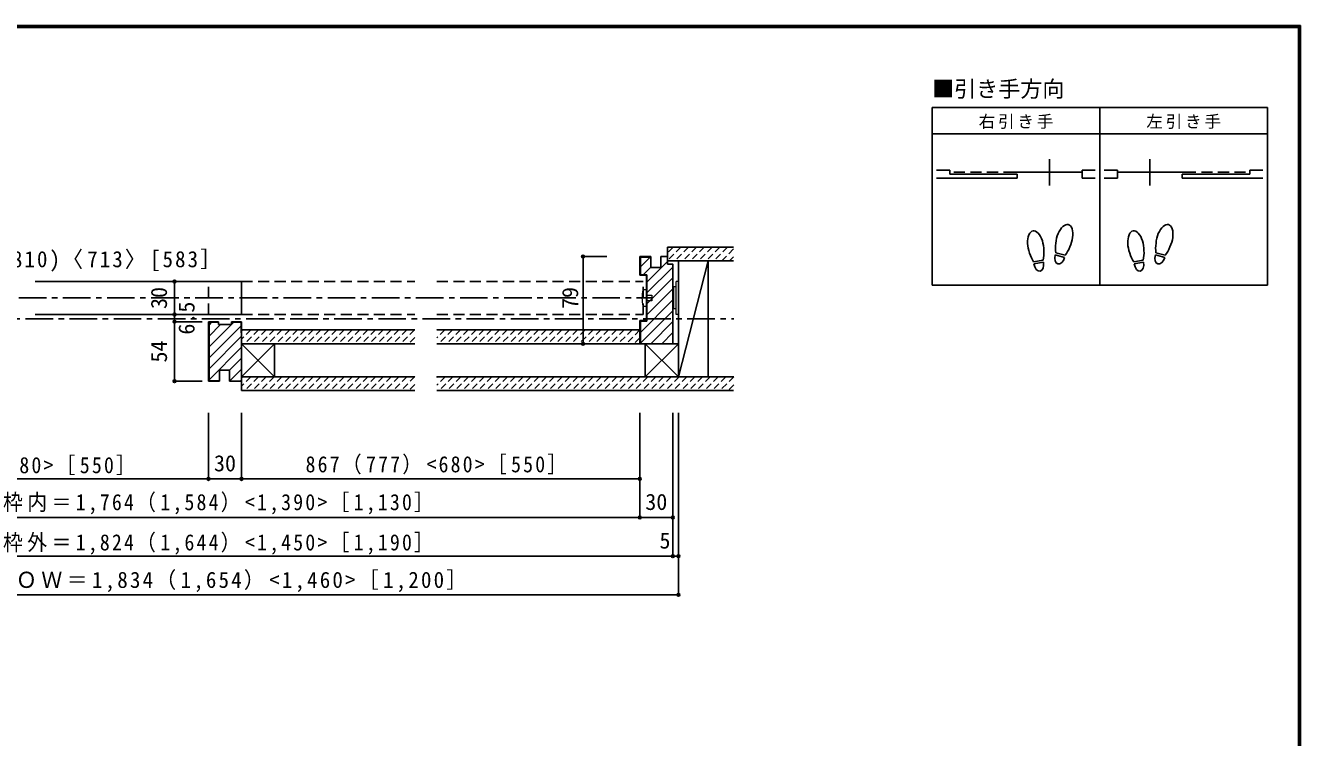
# Model space of a CAD drawing. Units: millimetres at full size, sheet at 1:5. Extents: x -973 to 977, y -718 to 696.
# Drawn here: x -179 to 977, y 51 to 696 of the extents above; entities that cross this region are included whole.
import ezdxf
from ezdxf.enums import TextEntityAlignment as Align

# ---------------------------------------------------------------- set-up
doc = ezdxf.new("R2010")
doc.units = ezdxf.units.MM
doc.header["$LTSCALE"] = 5
doc.header["$PDMODE"] = 32
doc.header["$PDSIZE"] = 2.5
for name, pattern in [('CHAIN1', [8, 5, -1, 1, -1]), ('DASHED1', [1.8, 1.2, -0.6]), ('DASHED2', [3, 2, -1])]:
    doc.linetypes.add(name, pattern=pattern)
for name, color, linetype in [('0-1_通り芯', 4, 'CHAIN1'), ('0-2_柱', 7, 'Continuous'), ('0-3_仕上げ', 2, 'Continuous'), ('0-4_枠', 3, 'Continuous'), ('0-6_扉', 2, 'Continuous'), ('0-8_戸当り', 3, 'Continuous'), ('0-A_文字', 7, 'Continuous'), ('0-B_寸法', 7, 'Continuous'), ('0-C_ハッチ', 4, 'DASHED1'), ('F-1_枠', 6, 'Continuous')]:
    doc.layers.add(name, color=color, linetype=linetype)
doc.layers.add('0-7_金物', color=7, linetype='Continuous', lineweight=18)
doc.styles.add('ＭＳ ゴシック', font='')
doc.styles.get('ＭＳ ゴシック').set_extended_font_data('MS Gothic')

msp = doc.modelspace()

# ---------------------------------------------------------------- linework, layer by layer
at = {"layer": '0-1_通り芯'}
for p, q in [((-385.283, 449), (388.673, 449)), ((-459.276, 430), (462.799, 430))]:
    msp.add_line(p, q, dxfattribs=at)
at = {"layer": '0-2_柱'}
for p, q in [((412.673, 482.5), (412.673, 377.5)), ((412.673, 377.5), (439.673, 482.5)), ((46.653, 407.5), (16.653, 377.5)), ((16.653, 407.5), (46.653, 377.5)), ((382.673, 407.5), (412.673, 377.5)), ((412.673, 407.5), (382.673, 377.5))]:
    msp.add_line(p, q, dxfattribs=at)
for points in [[(412.673, 377.5), (439.673, 377.5), (439.673, 482.5), (412.673, 482.5)], [(412.673, 407.5), (382.673, 407.5), (382.673, 377.5), (412.673, 377.5)]]:
    msp.add_lwpolyline(points, dxfattribs=at)
msp.add_lwpolyline([(16.653, 407.5), (46.653, 407.5), (46.653, 377.5), (16.653, 377.5)], close=True, dxfattribs=at)
at = {"layer": '0-3_仕上げ'}
for p, q in [((402.673, 495), (462.768, 495)), ((402.673, 495), (402.673, 482.5)), ((402.673, 482.5), (462.749, 482.5)), ((16.653, 420), (16.653, 407.5)), ((16.653, 420), (173.663, 420)), ((193.663, 420), (377.673, 420)), ((16.653, 407.5), (173.663, 407.5)), ((193.663, 407.5), (377.673, 407.5)), ((16.653, 377.5), (16.653, 365)), ((16.653, 377.5), (173.663, 377.5)), ((193.663, 377.5), (462.799, 377.5)), ((16.653, 365), (173.663, 365)), ((193.663, 365), (462.597, 365))]:
    msp.add_line(p, q, dxfattribs=at)
at = {"layer": '0-4_枠'}
for p, q in [((387.673, 486.5), (377.673, 486.5)), ((377.673, 469.5), (377.673, 486.5)), ((387.673, 486), (378.173, 486)), ((378.173, 470), (378.173, 486)), ((387.673, 476.5), (387.673, 486.5)), ((396.673, 486.5), (402.673, 486.5)), ((396.673, 476.5), (396.673, 486.5)), ((402.673, 479.5), (402.673, 486.5)), ((387.673, 476.5), (396.673, 476.5)), ((383.673, 469.5), (377.673, 469.5)), ((384.173, 470), (378.173, 470)), ((383.673, 469.5), (383.673, 428.5)), ((384.173, 470), (384.173, 428)), ((377.673, 407.5), (377.673, 428.5)), ((377.673, 428.5), (383.673, 428.5)), ((378.173, 407.5), (378.173, 428)), ((378.173, 428), (384.173, 428)), ((-13.347, 427.5), (-13.347, 373.5)), ((-4.347, 427.5), (-13.347, 427.5)), ((-12.847, 427), (-12.847, 374)), ((-4.347, 427), (-12.847, 427)), ((-4.347, 425), (-4.347, 427.5)), ((-4.347, 425), (7.653, 425)), ((7.653, 427.5), (16.653, 427.5)), ((7.653, 425), (7.653, 427.5)), ((7.653, 427), (16.153, 427)), ((16.153, 417.5), (16.153, 427)), ((16.153, 417.5), (16.653, 417.5)), ((16.653, 427.5), (16.653, 373.5)), ((-3.347, 383.5), (5.653, 383.5)), ((-3.347, 373.5), (-3.347, 383.5)), ((5.653, 373.5), (5.653, 383.5)), ((-3.347, 373.5), (-13.347, 373.5)), ((-3.347, 374), (-12.847, 374)), ((5.653, 373.5), (16.653, 373.5))]:
    msp.add_line(p, q, dxfattribs=at)
msp.add_lwpolyline([(402.673, 479.5), (407.673, 479.5), (407.673, 407.5), (377.673, 407.5)], dxfattribs=at)
at = {"layer": '0-6_扉', "color": 6}
for p, q in [((-170.357, 464), (16.653, 464)), ((16.653, 434), (16.653, 464)), ((-170.357, 434), (16.653, 434))]:
    msp.add_line(p, q, dxfattribs=at)
at = {"layer": '0-6_扉', "linetype": 'DASHED2'}
for p, q in [((-13.347, 434), (-13.347, 464)), ((16.653, 464), (173.663, 464)), ((193.663, 464), (380.673, 464)), ((380.673, 434), (380.673, 464)), ((16.653, 434), (173.663, 434)), ((193.663, 434), (380.673, 434))]:
    msp.add_line(p, q, dxfattribs=at)
at = {"layer": '0-7_金物'}
for p, q in [((412.673, 464), (410.673, 464)), ((410.673, 434), (410.673, 464)), ((412.673, 434), (412.673, 464)), ((383.673, 456.5), (380.673, 456.5)), ((383.673, 441.5), (383.673, 456.5)), ((383.673, 451.5), (388.673, 451.5)), ((388.673, 451.5), (388.673, 446.5)), ((408.674, 458), (407.674, 458)), ((408.674, 439), (408.674, 459)), ((410.673, 459), (408.674, 459)), ((380.673, 441.5), (383.673, 441.5)), ((388.673, 446.5), (383.673, 446.5)), ((408.674, 440), (407.674, 440)), ((410.673, 439), (408.674, 439)), ((412.673, 434), (410.673, 434))]:
    msp.add_line(p, q, dxfattribs=at)
msp.add_arc((408.298, 449), 28.625, 164.81071, 195.18929, dxfattribs=at)
at = {"layer": '0-8_戸当り'}
for p, q in [((749.239, 550.854), (749.239, 574.854)), ((840.039, 550.854), (840.039, 574.854)), ((762.732, 485.706), (754.251, 487.978)), ((763.275, 487.735), (754.795, 490.007)), ((853.532, 485.706), (845.051, 487.978)), ((854.075, 487.735), (845.595, 490.007)), ((743.264, 483.378), (734.618, 481.853)), ((743.629, 481.31), (734.983, 479.785)), ((834.064, 483.378), (825.418, 481.853)), ((834.429, 481.31), (825.783, 479.785))]:
    msp.add_line(p, q, dxfattribs=at)
at = {"layer": '0-8_戸当り', "color": 2}
for p, q in [((658.639, 564.654), (646.639, 564.654)), ((646.639, 557.454), (719.839, 557.454)), ((658.639, 561.054), (658.639, 564.654)), ((658.639, 561.054), (719.839, 561.054)), ((717.439, 562.854), (778.639, 562.854)), ((719.839, 557.454), (719.839, 561.054)), ((778.639, 557.454), (778.639, 564.654)), ((778.639, 564.654), (790.639, 564.654)), ((778.639, 557.454), (790.639, 557.454)), ((810.639, 564.654), (798.639, 564.654)), ((810.639, 557.454), (798.639, 557.454)), ((810.639, 557.454), (810.639, 564.654)), ((871.839, 562.854), (810.639, 562.854)), ((869.439, 557.454), (869.439, 561.054)), ((930.639, 561.054), (869.439, 561.054)), ((942.639, 557.454), (869.439, 557.454)), ((930.639, 561.054), (930.639, 564.654)), ((930.639, 564.654), (942.639, 564.654))]:
    msp.add_line(p, q, dxfattribs=at)
at = {"layer": '0-8_戸当り', "color": 2, "linetype": 'DASHED2'}
for p, q in [((717.439, 562.854), (658.639, 562.854)), ((871.839, 562.854), (930.639, 562.854))]:
    msp.add_line(p, q, dxfattribs=at)
at = {"layer": '0-8_戸当り'}
for centre, major_axis, ratio, start_param, end_param in [((736.603, 495.877), (-2.445, 13.867), 0.5, 4.34059143, 8.22577918), ((762.52, 501.878), (3.644, 13.601), 0.5, 4.34059143, 8.22577918), ((827.403, 495.877), (-2.445, 13.867), 0.5, 4.34059143, 8.22577918), ((853.32, 501.878), (3.644, 13.601), 0.5, 4.34059143, 8.22577918), ((762.416, 501.489), (4.416, 16.48), 0.4, 1.85063327, 2.44287679), ((853.216, 501.489), (4.416, 16.48), 0.4, 1.85063327, 2.44287679), ((736.673, 495.481), (-2.963, 16.802), 0.4, 1.85063327, 2.44287679), ((736.673, 495.481), (-2.963, 16.802), 0.4, 3.84030852, 4.43255203), ((758.492, 486.842), (1.894, 7.067), 0.6, 1.57079633, 4.71238898), ((762.416, 501.489), (4.416, 16.48), 0.4, 3.84030852, 4.43255203), ((827.473, 495.481), (-2.963, 16.802), 0.4, 1.85063327, 2.44287679), ((827.473, 495.481), (-2.963, 16.802), 0.4, 3.84030852, 4.43255203), ((849.292, 486.842), (1.894, 7.067), 0.6, 1.57079633, 4.71238898), ((853.216, 501.489), (4.416, 16.48), 0.4, 3.84030852, 4.43255203), ((739.306, 480.548), (-1.27, 7.205), 0.6, 1.57079633, 4.71238898), ((830.106, 480.548), (-1.27, 7.205), 0.6, 1.57079633, 4.71238898)]:
    msp.add_ellipse(centre, major_axis=major_axis, ratio=ratio, start_param=start_param, end_param=end_param, dxfattribs=at)
at = {"layer": '0-A_文字', "color": 3}
for p, q in [((946.639, 621.667), (642.639, 621.667)), ((642.639, 621.667), (642.639, 460.667)), ((794.639, 621.667), (794.639, 460.667)), ((946.639, 621.667), (946.639, 460.667)), ((642.639, 597.667), (946.639, 597.667)), ((946.639, 460.667), (642.639, 460.667))]:
    msp.add_line(p, q, dxfattribs=at)
at = {"layer": '0-B_寸法', "color": 4}
for p, q in [((326.195, 486.5), (347.673, 486.5)), ((326.195, 486.5), (326.195, 407.5)), ((-44.052, 464), (-44.052, 434)), ((-19.005, 464), (-44.052, 464)), ((-44.052, 427.5), (-44.052, 434)), ((-19.005, 434), (-44.052, 434)), ((-44.052, 373.5), (-44.052, 427.5)), ((-19.005, 427.5), (-44.052, 427.5)), ((347.673, 407.5), (326.195, 407.5)), ((-44.052, 373.5), (-19.005, 373.5)), ((-13.347, 345), (-13.347, 285)), ((16.653, 345), (16.653, 285)), ((377.673, 250), (377.673, 345)), ((407.673, 215), (407.673, 345)), ((412.673, 180), (412.673, 345)), ((-374.276, 285), (377.673, 285)), ((-404.276, 250), (407.673, 250)), ((-409.276, 215), (412.673, 215)), ((412.673, 180), (-409.276, 180))]:
    msp.add_line(p, q, dxfattribs=at)
at = {"layer": '0-B_寸法'}
for p in [(326.195, 486.5), (-44.052, 464), (-44.052, 434), (-44.052, 427.5), (326.195, 407.5), (-44.052, 373.5), (-13.347, 285), (16.653, 285), (377.673, 285), (377.673, 250), (407.673, 250), (407.673, 215), (412.673, 215), (412.673, 180)]:
    msp.add_point(p, dxfattribs=at)
at = {"layer": '0-C_ハッチ', "linetype": 'Continuous'}
for p, q in [((378.173, 477.21), (386.964, 486)), ((396.673, 485.81), (397.363, 486.5)), ((380.863, 470), (387.673, 476.81)), ((384.173, 463.411), (402.673, 481.911)), ((384.173, 453.511), (407.673, 477.011)), ((384.173, 443.612), (407.673, 467.112)), ((384.173, 433.712), (407.673, 457.212)), ((378.173, 417.813), (407.673, 447.313)), ((378.173, 407.913), (407.673, 437.413)), ((-12.847, 424.376), (-10.223, 427)), ((-12.847, 414.477), (-2.324, 425)), ((-12.847, 404.577), (7.576, 425)), ((-12.847, 394.678), (16.153, 423.678)), ((7.653, 425.077), (9.576, 427)), ((387.66, 407.5), (407.673, 427.514)), ((397.559, 407.5), (407.673, 417.614)), ((-12.847, 384.778), (16.653, 414.278)), ((407.459, 407.5), (407.673, 407.715)), ((-12.847, 374.879), (16.653, 404.379)), ((5.653, 383.479), (16.653, 394.479)), ((5.653, 373.58), (16.653, 384.58)), ((-3.826, 374), (-3.347, 374.479)), ((15.473, 373.5), (16.653, 374.68))]:
    msp.add_line(p, q, dxfattribs=at)
at = {"layer": '0-C_ハッチ'}
for p, q in [((407.838, 495), (402.681, 489.843)), ((414.909, 495), (402.691, 482.782)), ((421.98, 495), (409.48, 482.5)), ((429.051, 495), (416.551, 482.5)), ((436.123, 495), (423.623, 482.5)), ((443.194, 495), (430.694, 482.5)), ((450.265, 495), (437.765, 482.5)), ((457.336, 495), (444.836, 482.5)), ((462.768, 493.361), (451.907, 482.5)), ((462.768, 486.29), (458.978, 482.5)), ((24.968, 420), (16.653, 411.684)), ((17.897, 420), (16.653, 418.756)), ((32.04, 420), (19.54, 407.5)), ((39.111, 420), (26.611, 407.5)), ((46.182, 420), (33.682, 407.5)), ((53.253, 420), (40.753, 407.5)), ((60.324, 420), (47.824, 407.5)), ((67.395, 420), (54.895, 407.5)), ((74.466, 420), (61.966, 407.5)), ((81.537, 420), (69.037, 407.5)), ((88.608, 420), (76.108, 407.5)), ((95.679, 420), (83.179, 407.5)), ((102.75, 420), (90.25, 407.5)), ((109.821, 420), (97.321, 407.5)), ((116.892, 420), (104.392, 407.5)), ((123.963, 420), (111.463, 407.5)), ((131.034, 420), (118.534, 407.5)), ((138.106, 420), (125.606, 407.5)), ((145.177, 420), (132.677, 407.5)), ((152.248, 420), (139.748, 407.5)), ((159.319, 420), (146.819, 407.5)), ((166.39, 420), (153.89, 407.5)), ((173.461, 420), (160.961, 407.5)), ((193.857, 420), (193.663, 419.806)), ((200.928, 420), (193.663, 412.735)), ((207.999, 420), (195.499, 407.5)), ((215.07, 420), (202.57, 407.5)), ((222.141, 420), (209.641, 407.5)), ((229.212, 420), (216.712, 407.5)), ((236.283, 420), (223.783, 407.5)), ((243.354, 420), (230.854, 407.5)), ((250.425, 420), (237.925, 407.5)), ((257.496, 420), (244.996, 407.5)), ((264.568, 420), (252.068, 407.5)), ((271.639, 420), (259.139, 407.5)), ((278.71, 420), (266.21, 407.5)), ((285.781, 420), (273.281, 407.5)), ((292.852, 420), (280.352, 407.5)), ((299.923, 420), (287.423, 407.5)), ((306.994, 420), (294.494, 407.5)), ((314.065, 420), (301.565, 407.5)), ((321.136, 420), (308.636, 407.5)), ((328.207, 420), (315.707, 407.5)), ((335.278, 420), (322.778, 407.5)), ((342.349, 420), (329.849, 407.5)), ((349.42, 420), (336.92, 407.5)), ((356.491, 420), (343.991, 407.5)), ((363.562, 420), (351.062, 407.5)), ((370.634, 420), (358.134, 407.5)), ((377.673, 419.969), (365.205, 407.5)), ((173.663, 413.131), (168.032, 407.5)), ((377.673, 412.898), (372.276, 407.5)), ((24.968, 377.5), (16.653, 369.184)), ((17.897, 377.5), (16.653, 376.256)), ((32.04, 377.5), (19.54, 365)), ((39.111, 377.5), (26.611, 365)), ((46.182, 377.5), (33.682, 365)), ((53.253, 377.5), (40.753, 365)), ((60.324, 377.5), (47.824, 365)), ((67.395, 377.5), (54.895, 365)), ((74.466, 377.5), (61.966, 365)), ((81.537, 377.5), (69.037, 365)), ((88.608, 377.5), (76.108, 365)), ((95.679, 377.5), (83.179, 365)), ((102.75, 377.5), (90.25, 365)), ((109.821, 377.5), (97.321, 365)), ((116.892, 377.5), (104.392, 365)), ((123.963, 377.5), (111.463, 365)), ((131.034, 377.5), (118.534, 365)), ((138.106, 377.5), (125.606, 365)), ((145.177, 377.5), (132.677, 365)), ((152.248, 377.5), (139.748, 365)), ((159.319, 377.5), (146.819, 365)), ((166.39, 377.5), (153.89, 365)), ((166.39, 377.5), (153.89, 365)), ((173.663, 377.702), (160.961, 365)), ((173.663, 370.631), (168.032, 365)), ((201.2, 377.5), (193.663, 369.962)), ((194.129, 377.5), (193.663, 377.033)), ((208.271, 377.5), (195.771, 365)), ((215.342, 377.5), (202.842, 365)), ((222.414, 377.5), (209.914, 365)), ((229.485, 377.5), (216.985, 365)), ((236.556, 377.5), (224.056, 365)), ((243.627, 377.5), (231.127, 365)), ((250.698, 377.5), (238.198, 365)), ((257.769, 377.5), (245.269, 365)), ((264.84, 377.5), (252.34, 365)), ((271.911, 377.5), (259.411, 365)), ((278.982, 377.5), (266.482, 365)), ((286.053, 377.5), (273.553, 365)), ((293.124, 377.5), (280.624, 365)), ((300.195, 377.5), (287.695, 365)), ((307.266, 377.5), (294.766, 365)), ((314.337, 377.5), (301.837, 365)), ((321.408, 377.5), (308.908, 365)), ((328.48, 377.5), (315.98, 365)), ((335.551, 377.5), (323.051, 365)), ((342.622, 377.5), (330.122, 365)), ((349.693, 377.5), (337.193, 365)), ((356.764, 377.5), (344.264, 365)), ((363.835, 377.5), (351.335, 365)), ((370.906, 377.5), (358.406, 365)), ((377.977, 377.5), (365.477, 365)), ((385.048, 377.5), (372.548, 365)), ((392.119, 377.5), (379.619, 365)), ((399.19, 377.5), (386.69, 365)), ((406.261, 377.5), (393.761, 365)), ((413.332, 377.5), (400.832, 365)), ((420.403, 377.5), (407.903, 365)), ((427.475, 377.5), (414.975, 365)), ((434.546, 377.5), (422.046, 365)), ((441.617, 377.5), (429.117, 365)), ((448.688, 377.5), (436.188, 365)), ((455.759, 377.5), (443.259, 365)), ((462.799, 377.469), (450.33, 365)), ((462.799, 370.398), (457.401, 365))]:
    msp.add_line(p, q, dxfattribs=at)
at = {"layer": 'F-1_枠'}
for p, q in [((-973.347, 695.833), (976.653, 695.833)), ((-973.347, 695), (976.653, 695)), ((-973.347, 694.167), (976.653, 694.167)), ((974.986, 695.833), (974.986, -700.833)), ((975.82, 695.833), (975.82, -700.833)), ((976.653, 695.833), (976.653, -700.833))]:
    msp.add_line(p, q, dxfattribs=at)

# ---------------------------------------------------------------- texts
at = {"layer": '0-A_文字', "style": 'ＭＳ ゴシック'}
msp.add_text('■引き手方向', height=14.66, dxfattribs=at).set_placement((642.639, 626.667), align=Align.BOTTOM_LEFT)
at = {"layer": '0-A_文字', "char_height": 11, "attachment_point": 7, "style": 'ＭＳ ゴシック'}
for s, insert in [('\\T1.17;右引き手', (684.889, 602.167)), ('\\T1.17;左引き手', (836.889, 602.167))]:
    msp.add_mtext(s, dxfattribs=dict(at, insert=insert))
at = {"layer": '0-B_寸法', "style": 'ＭＳ ゴシック'}
for s, p in [('30', (-46.552, 439)), ('79', (326.211, 439)), ('6.5', (-21.552, 415.75)), ('54', (-46.552, 390.5))]:
    msp.add_text(s, height=14.66, rotation=90, dxfattribs=at).set_placement(p, align=Align.BOTTOM_LEFT)
for s, p in [('30', (-8.347, 287.5)), ('30', (382.674, 252.5)), ('5', (395.519, 217.5))]:
    msp.add_text(s, height=14.66, dxfattribs=at).set_placement(p, align=Align.BOTTOM_LEFT)
at = {"layer": '0-B_寸法', "char_height": 14.66, "attachment_point": 7, "style": 'ＭＳ ゴシック'}
for s, insert in [('\\T1.2;\\W0.95;ＤＷ＝900（810)〈713〉[583］', (-316.829, 472.905)), ('\\T1.22;\\W0.9;867（777）<680>［550］', (-316.312, 288.31)), ('\\T1.22;\\W0.9;867（777）<680>［550］', (74.663, 289.089)), ('\\T1.22;\\W0.9;枠内＝1,764（1,584）<1,390>［1,130］', (-199.597, 252.911)), ('\\T1.22;\\W0.9;枠外＝1,824（1,644）<1,450>［1,190］', (-199.597, 216.458)), ('\\T1.21;\\W0.95;ＲＯＷ＝1,834（1,654）<1,460>［1,200］', (-210.847, 182.5))]:
    msp.add_mtext(s, dxfattribs=dict(at, insert=insert))

doc.saveas('drawing.dxf')
